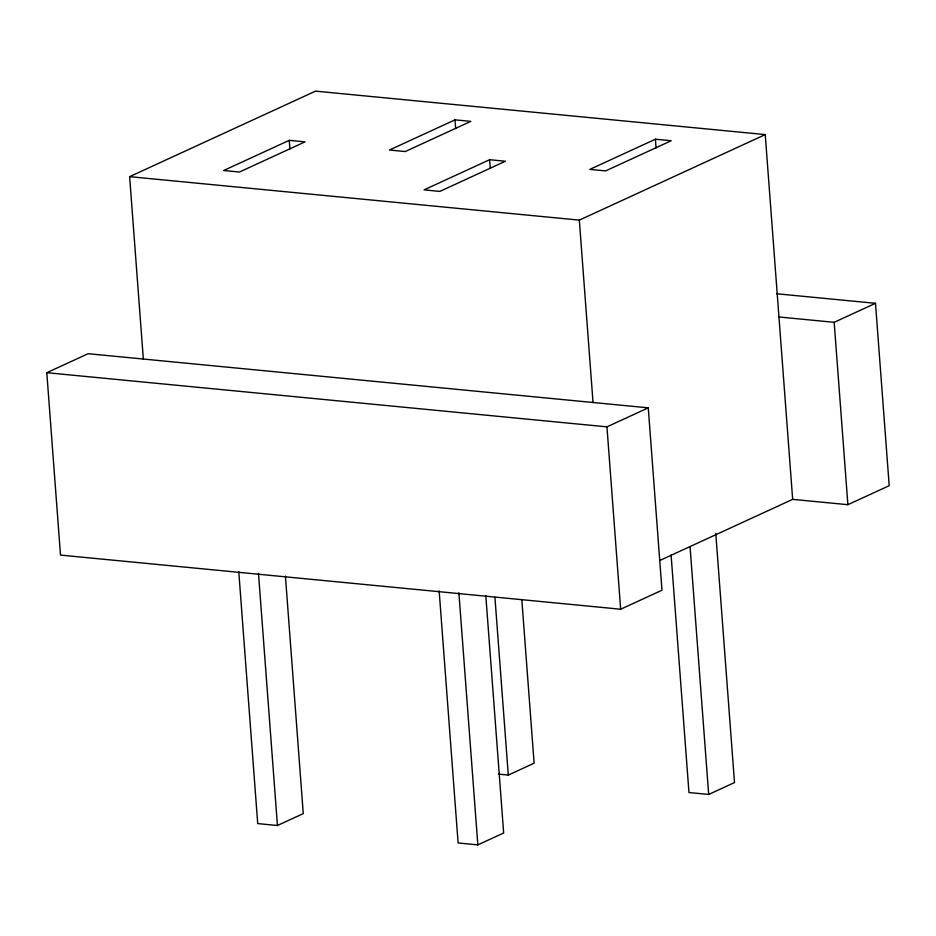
<?xml version="1.0" encoding="UTF-8"?>
<svg xmlns="http://www.w3.org/2000/svg" width="936" height="936" viewBox="0 0 936 936"><rect width="100%" height="100%" fill="white"/><g stroke="black" fill="none" stroke-linecap="round" stroke-linejoin="round"><path stroke-width="1.4" d="M143.337 359.038L129.624 176.658L315.537 91.131L765.238 134.597L792.663 499.356L659.868 560.453M289.247 140.341L223.657 170.516L239.44 172.037L305.031 141.862L289.247 140.341L289.903 149.023M455.025 119.855L389.446 150.029L405.218 151.55L470.808 121.376L455.025 119.855L455.68 128.536M489.633 159.705L424.055 189.879L439.838 191.4L505.417 161.238L489.633 159.705L490.288 168.398M46.8 372.703L88.113 353.703L648.262 407.839L661.974 590.218L620.662 609.231L60.512 555.095L46.8 372.703L606.949 426.851L648.262 407.839M655.422 139.218L589.832 169.393L605.615 170.914L671.194 140.751L655.422 139.218L656.077 147.911M129.624 176.658L579.325 220.124L765.238 134.597M778.951 316.976L834.175 322.312L875.488 303.311L889.2 485.69L847.887 504.691L792.663 499.356M238.762 571.498L257.716 823.586L277.442 825.493L303.264 813.618L285.41 576.108M498.432 774.119L508.295 775.078L534.117 763.203L521.843 599.999M439.159 590.873L458.113 842.962L477.84 844.869L503.662 832.993L485.796 595.471M671.1 555.025L688.966 792.535L708.681 794.442L734.503 782.566L715.771 533.391M776.552 293.752L875.488 303.311M834.175 322.312L847.887 504.691M690.054 546.729L708.681 794.442M606.949 426.851L620.662 609.231M579.325 220.124L593.038 402.503M494.922 597.297L508.295 775.078M458.886 592.78L477.84 844.869M258.488 573.405L277.442 825.493"/></g></svg>
